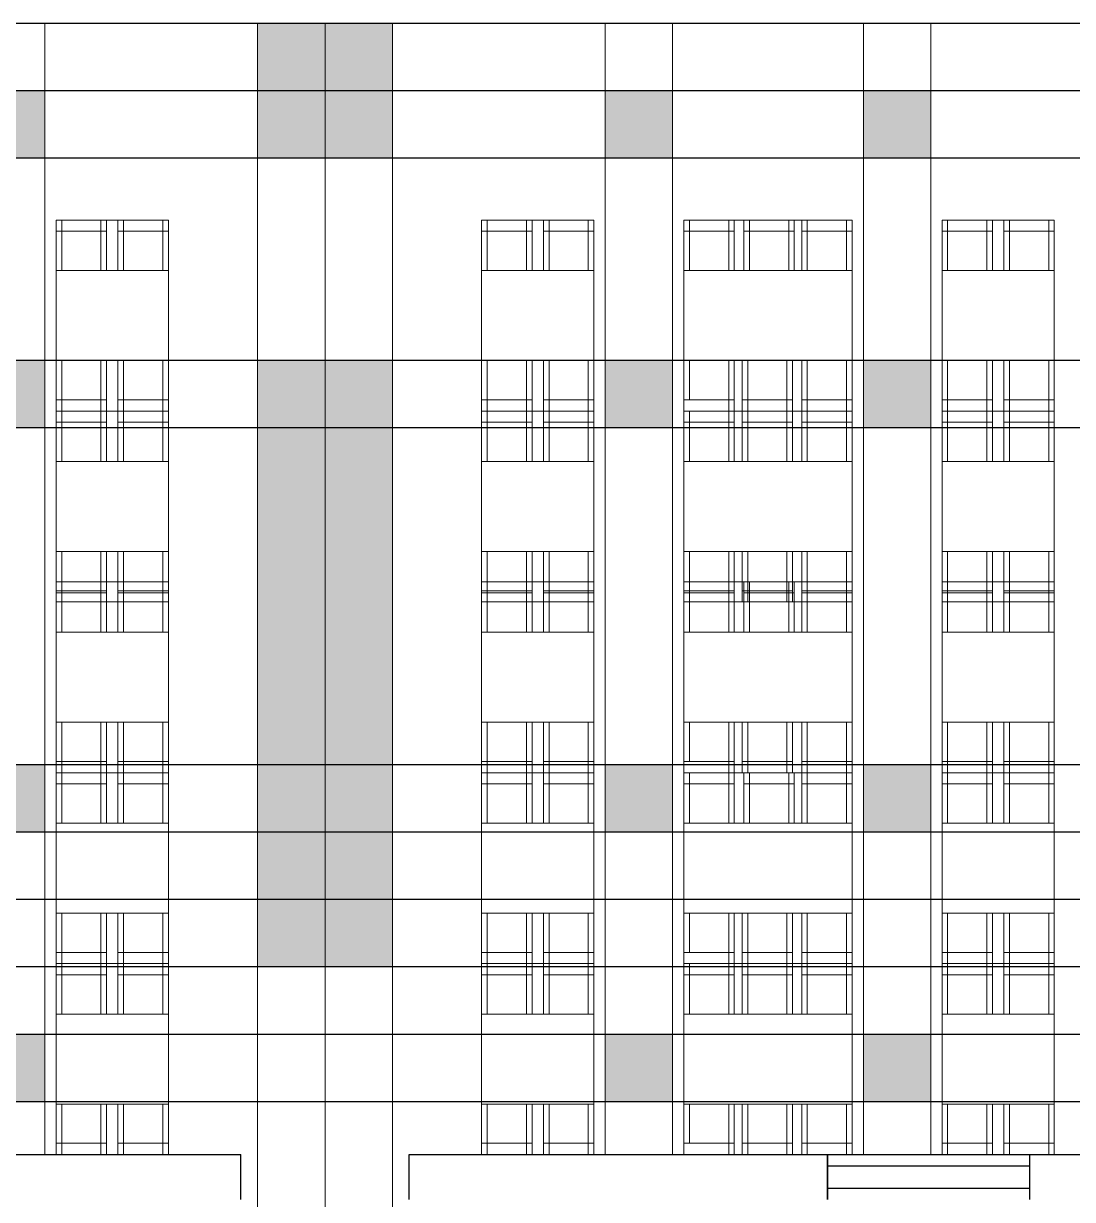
# Model space of a CAD drawing. Header units: inches. Extents: x 101 to 668, y -217 to 99.
# Drawn here: x 394.12 to 403.46, y 26.03 to 36.5 of the extents above; entities that cross this region are included whole.
import ezdxf

# ---------------------------------------------------------------- set-up
doc = ezdxf.new("R2010")
doc.units = ezdxf.units.IN
doc.header["$MEASUREMENT"] = 0
doc.layers.add('FUR', color=1, linetype='Continuous', lineweight=15)

msp = doc.modelspace()

# ---------------------------------------------------------------- hatches: boundary and pattern name
h = msp.add_hatch(color=256)
h.paths.add_polyline_path([(396.80197, 35.90159), (396.80197, 36.50159), (396.20197, 36.50159), (396.20197, 35.90159)])
h.paths.add_polyline_path([(397.40197, 35.90159), (397.40197, 36.50159), (396.80197, 36.50159), (396.80197, 35.90159)])
h.paths.add_polyline_path([(396.20197, 35.90159), (396.20197, 35.30159), (396.80197, 35.30159), (396.80197, 35.90159)])
h.paths.add_polyline_path([(397.40197, 35.90159), (396.80197, 35.90159), (396.80197, 35.30159), (397.40197, 35.30159)])
h = msp.add_hatch(color=256)
h.paths.add_polyline_path([(380.20696, 35.90159), (379.60696, 35.90159), (379.60696, 35.30159), (380.20696, 35.30159)])
h.paths.add_polyline_path([(382.50696, 35.90159), (381.90696, 35.90159), (381.90696, 35.30159), (382.50696, 35.30159)])
h.paths.add_polyline_path([(386.10696, 35.90159), (385.50696, 35.90159), (385.50696, 35.30159), (386.10696, 35.30159)])
h.paths.add_polyline_path([(388.40696, 35.90159), (387.80696, 35.90159), (387.80696, 35.30159), (388.40696, 35.30159)])
h.paths.add_polyline_path([(392.00696, 35.90159), (391.40696, 35.90159), (391.40696, 35.30159), (392.00696, 35.30159)])
h.paths.add_polyline_path([(394.30696, 35.90159), (393.70696, 35.90159), (393.70696, 35.30159), (394.30696, 35.30159)])
h.paths.add_polyline_path([(399.89697, 35.90159), (399.29697, 35.90159), (399.29697, 35.30159), (399.89697, 35.30159)])
h.paths.add_polyline_path([(402.19697, 35.90159), (401.59697, 35.90159), (401.59697, 35.30159), (402.19697, 35.30159)])
h.paths.add_polyline_path([(405.79696, 35.90159), (405.19696, 35.90159), (405.19696, 35.30159), (405.79696, 35.30159)])
h.paths.add_polyline_path([(408.09697, 35.90159), (407.49697, 35.90159), (407.49697, 35.30159), (408.09697, 35.30159)])
h.paths.add_polyline_path([(411.69697, 35.90159), (411.09697, 35.90159), (411.09697, 35.30159), (411.69697, 35.30159)])
h.paths.add_polyline_path([(413.99697, 35.90159), (413.39697, 35.90159), (413.39697, 35.30159), (413.99697, 35.30159)])
h = msp.add_hatch(color=256)
h.paths.add_polyline_path([(382.50696, 33.50159), (381.90696, 33.50159), (381.90696, 32.90159), (382.50696, 32.90159)])
h.paths.add_polyline_path([(386.10696, 33.50159), (385.50696, 33.50159), (385.50696, 32.90159), (386.10696, 32.90159)])
h.paths.add_polyline_path([(388.40696, 33.50159), (387.80696, 33.50159), (387.80696, 32.90159), (388.40696, 32.90159)])
h.paths.add_polyline_path([(392.00696, 33.50159), (391.40696, 33.50159), (391.40696, 32.90159), (392.00696, 32.90159)])
h.paths.add_polyline_path([(394.30696, 33.50159), (393.70696, 33.50159), (393.70696, 32.90159), (394.30696, 32.90159)])
h.paths.add_polyline_path([(382.50696, 29.90159), (381.90696, 29.90159), (381.90696, 29.30159), (382.50696, 29.30159)])
h.paths.add_polyline_path([(386.10696, 29.90159), (385.50696, 29.90159), (385.50696, 29.30159), (386.10696, 29.30159)])
h.paths.add_polyline_path([(388.40696, 29.90159), (387.80696, 29.90159), (387.80696, 29.30159), (388.40696, 29.30159)])
h.paths.add_polyline_path([(392.00696, 29.90159), (391.40696, 29.90159), (391.40696, 29.30159), (392.00696, 29.30159)])
h.paths.add_polyline_path([(394.30696, 29.90159), (393.70696, 29.90159), (393.70696, 29.30159), (394.30696, 29.30159)])
h.paths.add_polyline_path([(382.50696, 27.50159), (381.90696, 27.50159), (381.90696, 26.90159), (382.50696, 26.90159)])
h.paths.add_polyline_path([(386.10696, 27.50159), (385.50696, 27.50159), (385.50696, 26.90159), (386.10696, 26.90159)])
h.paths.add_polyline_path([(388.40696, 27.50159), (387.80696, 27.50159), (387.80696, 26.90159), (388.40696, 26.90159)])
h.paths.add_polyline_path([(392.00696, 27.50159), (391.40696, 27.50159), (391.40696, 26.90159), (392.00696, 26.90159)])
h.paths.add_polyline_path([(394.30696, 27.50159), (393.70696, 27.50159), (393.70696, 26.90159), (394.30696, 26.90159)])
h = msp.add_hatch(color=256)
h.paths.add_polyline_path([(396.20197, 32.90159), (396.80197, 32.90159), (396.80197, 33.50159), (396.20197, 33.50159)])
h.paths.add_polyline_path([(397.40197, 32.90159), (397.40197, 33.50159), (396.80197, 33.50159), (396.80197, 32.90159)])
h.paths.add_polyline_path([(396.80197, 32.90159), (396.20197, 32.90159), (396.20197, 29.90159), (396.80197, 29.90159)])
h.paths.add_polyline_path([(397.40197, 32.90159), (396.80197, 32.90159), (396.80197, 29.90159), (397.40197, 29.90159)])
h.paths.add_polyline_path([(396.80197, 29.30159), (396.80197, 29.90159), (396.20197, 29.90159), (396.20197, 29.30159)])
h.paths.add_polyline_path([(397.40197, 29.30159), (397.40197, 29.90159), (396.80197, 29.90159), (396.80197, 29.30159)])
h.paths.add_polyline_path([(396.80197, 28.70159), (396.80197, 29.30159), (396.20197, 29.30159), (396.20197, 28.70159)])
h.paths.add_polyline_path([(397.40197, 28.70159), (397.40197, 29.30159), (396.80197, 29.30159), (396.80197, 28.70159)])
h.paths.add_polyline_path([(396.80197, 28.10159), (396.80197, 28.70159), (396.20197, 28.70159), (396.20197, 28.10159)])
h.paths.add_polyline_path([(396.80197, 28.10159), (397.40197, 28.10159), (397.40197, 28.70159), (396.80197, 28.70159)])
h = msp.add_hatch(color=256)
h.paths.add_polyline_path([(399.89697, 33.50159), (399.29697, 33.50159), (399.29697, 32.90159), (399.89697, 32.90159)])
h.paths.add_polyline_path([(399.89697, 29.90159), (399.29697, 29.90159), (399.29697, 29.30159), (399.89697, 29.30159)])
h.paths.add_polyline_path([(399.89697, 27.50159), (399.29697, 27.50159), (399.29697, 26.90159), (399.89697, 26.90159)])
h.paths.add_polyline_path([(402.19697, 27.50159), (401.59697, 27.50159), (401.59697, 26.90159), (402.19697, 26.90159)])
h.paths.add_polyline_path([(402.19697, 29.90159), (401.59697, 29.90159), (401.59697, 29.30159), (402.19697, 29.30159)])
h.paths.add_polyline_path([(402.19697, 33.50159), (401.59697, 33.50159), (401.59697, 32.90159), (402.19697, 32.90159)])
h.paths.add_polyline_path([(405.79696, 33.50159), (405.19696, 33.50159), (405.19696, 32.90159), (405.79696, 32.90159)])
h.paths.add_polyline_path([(405.79696, 29.90159), (405.19696, 29.90159), (405.19696, 29.30159), (405.79696, 29.30159)])
h.paths.add_polyline_path([(405.79696, 27.50159), (405.19696, 27.50159), (405.19696, 26.90159), (405.79696, 26.90159)])
h.paths.add_polyline_path([(408.09697, 27.50159), (407.49697, 27.50159), (407.49697, 26.90159), (408.09697, 26.90159)])
h.paths.add_polyline_path([(408.09697, 29.90159), (407.49697, 29.90159), (407.49697, 29.30159), (408.09697, 29.30159)])
h.paths.add_polyline_path([(408.09697, 33.50159), (407.49697, 33.50159), (407.49697, 32.90159), (408.09697, 32.90159)])
h.paths.add_polyline_path([(411.69697, 33.50159), (411.09697, 33.50159), (411.09697, 32.90159), (411.69697, 32.90159)])
h.paths.add_polyline_path([(413.99697, 33.50159), (413.39697, 33.50159), (413.39697, 32.90159), (413.99697, 32.90159)])
h.paths.add_polyline_path([(411.69697, 29.90159), (411.09697, 29.90159), (411.09697, 29.30159), (411.69697, 29.30159)])
h.paths.add_polyline_path([(413.99697, 29.90159), (413.39697, 29.90159), (413.39697, 29.30159), (413.99697, 29.30159)])
h.paths.add_polyline_path([(411.69697, 27.50159), (411.09697, 27.50159), (411.09697, 26.90159), (411.69697, 26.90159)])
h.paths.add_polyline_path([(413.99697, 27.50159), (413.39697, 27.50159), (413.39697, 26.90159), (413.99697, 26.90159)])

# ---------------------------------------------------------------- linework, layer by layer
for p, q in [((415.09696, 36.50159), (378.50696, 36.50159)), ((415.09696, 35.90159), (378.50696, 35.90159)), ((415.09696, 35.30159), (378.50696, 35.30159)), ((415.09696, 33.50159), (378.50696, 33.50159)), ((415.09696, 32.90159), (378.50696, 32.90159)), ((415.09696, 29.90159), (378.50696, 29.90159)), ((415.09696, 29.30159), (378.50696, 29.30159)), ((415.09696, 28.70159), (378.50696, 28.70159)), ((415.09696, 28.10159), (378.50696, 28.10159)), ((415.09696, 27.50159), (378.50696, 27.50159)), ((415.09696, 26.90159), (378.50696, 26.90159)), ((378.50696, 26.43159), (396.05196, 26.43159)), ((396.05196, 26.03159), (396.05196, 26.43159)), ((397.55196, 26.43159), (415.09696, 26.43159)), ((397.55196, 26.03159), (397.55196, 26.43159)), ((401.27696, 26.03159), (401.27696, 26.43159)), ((401.27696, 26.43159), (401.27696, 26.03159)), ((403.07696, 26.43159), (403.07696, 26.03159)), ((401.27696, 26.33159), (403.07696, 26.33159)), ((401.27696, 26.13159), (403.07696, 26.13159))]:
    msp.add_line(p, q)
at = {"layer": 'FUR', "lineweight": 20}
for p, q in [((394.30696, 36.50159), (394.30696, 26.43159)), ((396.20197, 36.50159), (396.20197, 21.48159)), ((396.80197, 36.50159), (396.80197, 21.48159)), ((397.40197, 36.50159), (397.40197, 21.48159)), ((399.29697, 36.50159), (399.29697, 26.43159)), ((399.89697, 36.50159), (399.89697, 26.43159)), ((401.59697, 36.50159), (401.59697, 26.43159)), ((402.19697, 36.50159), (402.19697, 26.43159)), ((394.40696, 34.75159), (394.40696, 33.05159)), ((394.40696, 34.75159), (394.40696, 33.05159)), ((394.40696, 34.75159), (394.85696, 34.75159)), ((394.40696, 34.75159), (395.40696, 34.75159)), ((394.40696, 34.75159), (394.40696, 33.05159)), ((394.40696, 34.75159), (394.85696, 34.75159)), ((394.40696, 34.75159), (395.40696, 34.75159)), ((394.45696, 34.75159), (394.45696, 34.30159)), ((394.45696, 34.75159), (394.45696, 34.30159)), ((394.80696, 34.75159), (394.80696, 34.30159)), ((394.80696, 34.75159), (394.80696, 34.30159)), ((394.85696, 34.75159), (394.85696, 34.30159)), ((394.85696, 34.75159), (394.85696, 34.30159)), ((394.95696, 34.75159), (395.40696, 34.75159)), ((394.95696, 34.75159), (394.95696, 34.30159)), ((394.95696, 34.75159), (395.40696, 34.75159)), ((394.95696, 34.75159), (394.95696, 34.30159)), ((395.00696, 34.75159), (395.00696, 34.30159)), ((395.00696, 34.75159), (395.00696, 34.30159)), ((395.35696, 34.75159), (395.35696, 34.30159)), ((395.35696, 34.75159), (395.35696, 34.30159)), ((395.40696, 34.75159), (395.40696, 34.30159)), ((395.40696, 34.75159), (395.40696, 33.50159)), ((395.40696, 34.75159), (395.40696, 34.30159)), ((395.40696, 34.75159), (395.40696, 33.50159)), ((398.19697, 34.75159), (398.19697, 33.05159)), ((398.19697, 34.75159), (398.64697, 34.75159)), ((398.19697, 34.75159), (399.19697, 34.75159)), ((398.19697, 34.75159), (398.19697, 33.05159)), ((398.19697, 34.75159), (398.64697, 34.75159)), ((398.19697, 34.75159), (399.19697, 34.75159)), ((398.24697, 34.75159), (398.24697, 34.30159)), ((398.24697, 34.75159), (398.24697, 34.30159)), ((398.59697, 34.75159), (398.59697, 34.30159)), ((398.59697, 34.75159), (398.59697, 34.30159)), ((398.64697, 34.75159), (398.64697, 34.30159)), ((398.64697, 34.75159), (398.64697, 34.30159)), ((398.74697, 34.75159), (399.19697, 34.75159)), ((398.74697, 34.75159), (398.74697, 34.30159)), ((398.74697, 34.75159), (399.19697, 34.75159)), ((398.74697, 34.75159), (398.74697, 34.30159)), ((398.79697, 34.75159), (398.79697, 34.30159)), ((398.79697, 34.75159), (398.79697, 34.30159)), ((399.14697, 34.75159), (399.14697, 34.30159)), ((399.14697, 34.75159), (399.14697, 34.30159)), ((399.19697, 34.75159), (399.19697, 34.30159)), ((399.19697, 34.75159), (399.19697, 33.50159)), ((399.19697, 34.75159), (399.19697, 34.30159)), ((399.19697, 34.75159), (399.19697, 33.50159)), ((399.99697, 34.75159), (399.99697, 33.50159)), ((399.99697, 34.75159), (399.99697, 34.30159)), ((399.99697, 34.75159), (400.44697, 34.75159)), ((399.99697, 34.75159), (401.49697, 34.75159)), ((400.04697, 34.75159), (400.04697, 34.30159)), ((400.39697, 34.75159), (400.39697, 34.30159)), ((400.44697, 34.75159), (400.44697, 34.30159)), ((400.53161, 34.75159), (400.53161, 34.30159)), ((400.58161, 34.75159), (400.58161, 34.30159)), ((400.64697, 34.75159), (401.09697, 34.75159)), ((400.93161, 34.75159), (400.93161, 34.30159)), ((400.98161, 34.75159), (400.98161, 34.30159)), ((401.04697, 34.75159), (401.04697, 34.30159)), ((401.09697, 34.75159), (401.09697, 34.30159)), ((401.44697, 34.75159), (401.44697, 34.30159)), ((401.49697, 34.75159), (401.49697, 33.05159)), ((401.49697, 34.75159), (401.49697, 34.30159)), ((402.29696, 34.75159), (402.74696, 34.75159)), ((402.29696, 34.75159), (403.29696, 34.75159)), ((402.29697, 34.75159), (402.29697, 33.05159)), ((402.29697, 34.75159), (402.29697, 33.05159)), ((402.29697, 34.75159), (402.74697, 34.75159)), ((402.29697, 34.75159), (403.29697, 34.75159)), ((402.34696, 34.75159), (402.34696, 34.30159)), ((402.34697, 34.75159), (402.34697, 34.30159)), ((402.69696, 34.75159), (402.69696, 34.30159)), ((402.69697, 34.75159), (402.69697, 34.30159)), ((402.74696, 34.75159), (402.74696, 34.30159)), ((402.74697, 34.75159), (402.74697, 34.30159)), ((402.84696, 34.75159), (403.29696, 34.75159)), ((402.84696, 34.75159), (402.84696, 34.30159)), ((402.84697, 34.75159), (403.29697, 34.75159)), ((402.84697, 34.75159), (402.84697, 34.30159)), ((402.89696, 34.75159), (402.89696, 34.30159)), ((402.89697, 34.75159), (402.89697, 34.30159)), ((403.24696, 34.75159), (403.24696, 34.30159)), ((403.24697, 34.75159), (403.24697, 34.30159)), ((403.29696, 34.75159), (403.29696, 34.30159)), ((403.29696, 34.75159), (403.29696, 33.50159)), ((403.29697, 34.75159), (403.29697, 34.30159)), ((403.29697, 34.75159), (403.29697, 33.50159)), ((394.85696, 34.65159), (394.40696, 34.65159)), ((394.85696, 34.65159), (394.40696, 34.65159)), ((395.40696, 34.65159), (394.95696, 34.65159)), ((395.40696, 34.65159), (394.95696, 34.65159)), ((398.64697, 34.65159), (398.19697, 34.65159)), ((398.64697, 34.65159), (398.19697, 34.65159)), ((399.19697, 34.65159), (398.74697, 34.65159)), ((399.19697, 34.65159), (398.74697, 34.65159)), ((400.44697, 34.65159), (399.99697, 34.65159)), ((400.98161, 34.65159), (400.53161, 34.65159)), ((401.49697, 34.65159), (401.04697, 34.65159)), ((402.74696, 34.65159), (402.29696, 34.65159)), ((402.74697, 34.65159), (402.29697, 34.65159)), ((403.29696, 34.65159), (402.84696, 34.65159)), ((403.29697, 34.65159), (402.84697, 34.65159)), ((394.95696, 34.50159), (394.95696, 34.30159)), ((394.95696, 34.50159), (394.95696, 34.30159)), ((398.74697, 34.50159), (398.74697, 34.30159)), ((398.74697, 34.50159), (398.74697, 34.30159)), ((399.99697, 34.50159), (399.99697, 34.30159)), ((400.53161, 34.50159), (400.53161, 34.30159)), ((402.84696, 34.50159), (402.84696, 34.30159)), ((402.84697, 34.50159), (402.84697, 34.30159)), ((394.40696, 34.30159), (394.95696, 34.30159)), ((394.40696, 34.30159), (394.95696, 34.30159)), ((394.95696, 34.30159), (395.40696, 34.30159)), ((394.95696, 34.30159), (395.40696, 34.30159)), ((398.19697, 34.30159), (398.74697, 34.30159)), ((398.19697, 34.30159), (398.74697, 34.30159)), ((398.74697, 34.30159), (399.19697, 34.30159)), ((398.74697, 34.30159), (399.19697, 34.30159)), ((399.99697, 34.30159), (400.53161, 34.30159)), ((399.99697, 34.30159), (399.99697, 33.50159)), ((400.53161, 34.30159), (401.04697, 34.30159)), ((401.04697, 34.30159), (401.49697, 34.30159)), ((402.29696, 34.30159), (402.84696, 34.30159)), ((402.29697, 34.30159), (402.84697, 34.30159)), ((402.84696, 34.30159), (403.29696, 34.30159)), ((402.84697, 34.30159), (403.29697, 34.30159)), ((394.40696, 33.50159), (394.95696, 33.50159)), ((394.40696, 33.50159), (394.95696, 33.50159)), ((394.45696, 33.50159), (394.45696, 33.05159)), ((394.45696, 33.50159), (394.45696, 33.05159)), ((394.80696, 33.50159), (394.80696, 33.05159)), ((394.80696, 33.50159), (394.80696, 33.05159)), ((394.85696, 33.50159), (394.85696, 33.05159)), ((394.85696, 33.50159), (394.85696, 33.05159)), ((394.95696, 33.50159), (395.40696, 33.50159)), ((394.95696, 33.50159), (394.95696, 33.05159)), ((394.95696, 33.50159), (395.40696, 33.50159)), ((394.95696, 33.50159), (394.95696, 33.05159)), ((395.00696, 33.50159), (395.00696, 33.05159)), ((395.00696, 33.50159), (395.00696, 33.05159)), ((395.35696, 33.50159), (395.35696, 33.05159)), ((395.35696, 33.50159), (395.35696, 33.05159)), ((395.40696, 33.50159), (395.40696, 33.05159)), ((395.40696, 33.50159), (395.40696, 33.05159)), ((395.40696, 33.50159), (395.40696, 33.05159)), ((395.40696, 33.50159), (395.40696, 33.05159)), ((398.19697, 33.50159), (398.74697, 33.50159)), ((398.19697, 33.50159), (398.74697, 33.50159)), ((398.24697, 33.50159), (398.24697, 33.05159)), ((398.24697, 33.50159), (398.24697, 33.05159)), ((398.59697, 33.50159), (398.59697, 33.05159)), ((398.59697, 33.50159), (398.59697, 33.05159)), ((398.64697, 33.50159), (398.64697, 33.05159)), ((398.64697, 33.50159), (398.64697, 33.05159)), ((398.74697, 33.50159), (399.19697, 33.50159)), ((398.74697, 33.50159), (398.74697, 33.05159)), ((398.74697, 33.50159), (399.19697, 33.50159)), ((398.74697, 33.50159), (398.74697, 33.05159)), ((398.79697, 33.50159), (398.79697, 33.05159)), ((398.79697, 33.50159), (398.79697, 33.05159)), ((399.14697, 33.50159), (399.14697, 33.05159)), ((399.14697, 33.50159), (399.14697, 33.05159)), ((399.19697, 33.50159), (399.19697, 33.05159)), ((399.19697, 33.50159), (399.19697, 33.05159)), ((399.19697, 33.50159), (399.19697, 33.05159)), ((399.19697, 33.50159), (399.19697, 33.05159)), ((399.99697, 33.50159), (399.99697, 33.05159)), ((399.99697, 33.50159), (400.51618, 33.50159)), ((399.99697, 33.50159), (399.99697, 33.05159)), ((400.04697, 33.50159), (400.04697, 33.15159)), ((400.39697, 33.50159), (400.39697, 33.05159)), ((400.44697, 33.50159), (400.44697, 33.05159)), ((400.51618, 33.50159), (401.04697, 33.50159)), ((400.51618, 33.50159), (400.51618, 33.05159)), ((400.56618, 33.50159), (400.56618, 33.05159)), ((400.91618, 33.50159), (400.91618, 33.05159)), ((400.96618, 33.50159), (400.96618, 33.05159)), ((401.04697, 33.50159), (401.49697, 33.50159)), ((401.04697, 33.50159), (401.04697, 33.05159)), ((401.09697, 33.50159), (401.09697, 33.05159)), ((401.44697, 33.50159), (401.44697, 33.05159)), ((401.49697, 33.50159), (401.49697, 33.05159)), ((402.29696, 33.50159), (402.84696, 33.50159)), ((402.29697, 33.50159), (402.84697, 33.50159)), ((402.34696, 33.50159), (402.34696, 33.05159)), ((402.34697, 33.50159), (402.34697, 33.05159)), ((402.69696, 33.50159), (402.69696, 33.05159)), ((402.69697, 33.50159), (402.69697, 33.05159)), ((402.74696, 33.50159), (402.74696, 33.05159)), ((402.74697, 33.50159), (402.74697, 33.05159)), ((402.84696, 33.50159), (403.29696, 33.50159)), ((402.84696, 33.50159), (402.84696, 33.05159)), ((402.84697, 33.50159), (403.29697, 33.50159)), ((402.84697, 33.50159), (402.84697, 33.05159)), ((402.89696, 33.50159), (402.89696, 33.05159)), ((402.89697, 33.50159), (402.89697, 33.05159)), ((403.24696, 33.50159), (403.24696, 33.05159)), ((403.24697, 33.50159), (403.24697, 33.05159)), ((403.29696, 33.50159), (403.29696, 33.05159)), ((403.29696, 33.50159), (403.29696, 33.05159)), ((403.29697, 33.50159), (403.29697, 33.05159)), ((403.29697, 33.50159), (403.29697, 33.05159)), ((394.40696, 33.15159), (394.85696, 33.15159)), ((394.40696, 33.15159), (394.85696, 33.15159)), ((394.95696, 33.15159), (395.40696, 33.15159)), ((394.95696, 33.15159), (395.40696, 33.15159)), ((398.19697, 33.15159), (398.64697, 33.15159)), ((398.19697, 33.15159), (398.64697, 33.15159)), ((398.74697, 33.15159), (399.19697, 33.15159)), ((398.74697, 33.15159), (399.19697, 33.15159)), ((399.99697, 33.15159), (400.44697, 33.15159)), ((400.51618, 33.15159), (400.96618, 33.15159)), ((401.04697, 33.15159), (401.49697, 33.15159)), ((402.29696, 33.15159), (402.74696, 33.15159)), ((402.29697, 33.15159), (402.74697, 33.15159)), ((402.84696, 33.15159), (403.29696, 33.15159)), ((402.84697, 33.15159), (403.29697, 33.15159)), ((394.40696, 33.05159), (394.85696, 33.05159)), ((394.40696, 33.05159), (395.40696, 33.05159)), ((394.40696, 33.05159), (394.85696, 33.05159)), ((394.40696, 33.05159), (395.40696, 33.05159)), ((394.40696, 33.05159), (394.40696, 31.35159)), ((394.40696, 33.05159), (394.40696, 31.35159)), ((394.40696, 33.05159), (394.85696, 33.05159)), ((394.40696, 33.05159), (395.40696, 33.05159)), ((394.45696, 33.05159), (394.45696, 32.60159)), ((394.80696, 33.05159), (394.80696, 32.60159)), ((394.85696, 33.05159), (394.85696, 32.60159)), ((394.95696, 33.05159), (395.40696, 33.05159)), ((394.95696, 33.05159), (394.95696, 32.60159)), ((395.00696, 33.05159), (395.00696, 32.60159)), ((395.05696, 33.05159), (395.40696, 33.05159)), ((395.05696, 33.05159), (395.40696, 33.05159)), ((395.35696, 33.05159), (395.35696, 32.60159)), ((395.40696, 33.05159), (395.40696, 32.60159)), ((395.40696, 33.05159), (395.40696, 31.80159)), ((398.19697, 33.05159), (398.64697, 33.05159)), ((398.19697, 33.05159), (399.19697, 33.05159)), ((398.19697, 33.05159), (398.64697, 33.05159)), ((398.19697, 33.05159), (399.19697, 33.05159)), ((398.19697, 33.05159), (398.19697, 31.35159)), ((398.19697, 33.05159), (398.19697, 31.35159)), ((398.19697, 33.05159), (398.64697, 33.05159)), ((398.19697, 33.05159), (399.19697, 33.05159)), ((398.24697, 33.05159), (398.24697, 32.60159)), ((398.59697, 33.05159), (398.59697, 32.60159)), ((398.64697, 33.05159), (398.64697, 32.60159)), ((398.74697, 33.05159), (399.19697, 33.05159)), ((398.74697, 33.05159), (398.74697, 32.60159)), ((398.79697, 33.05159), (398.79697, 32.60159)), ((398.84697, 33.05159), (399.19697, 33.05159)), ((398.84697, 33.05159), (399.19697, 33.05159)), ((399.14697, 33.05159), (399.14697, 32.60159)), ((399.19697, 33.05159), (399.19697, 32.60159)), ((399.19697, 33.05159), (399.19697, 31.80159)), ((399.99697, 33.05159), (400.44697, 33.05159)), ((399.99697, 33.05159), (401.49697, 33.05159)), ((399.99697, 33.05159), (399.99697, 31.80159)), ((399.99697, 33.05159), (399.99697, 32.60159)), ((400.04697, 33.05159), (400.04697, 32.60159)), ((400.39697, 33.05159), (400.39697, 32.60159)), ((400.44697, 33.05159), (400.44697, 32.60159)), ((400.51618, 33.05159), (400.51618, 32.60159)), ((400.56618, 33.05159), (400.56618, 32.60159)), ((400.64697, 33.05159), (401.09697, 33.05159)), ((400.91618, 33.05159), (400.91618, 32.60159)), ((400.96618, 33.05159), (400.96618, 32.60159)), ((401.04697, 33.05159), (401.04697, 32.60159)), ((401.09697, 33.05159), (401.09697, 32.60159)), ((401.44697, 33.05159), (401.44697, 32.60159)), ((401.49697, 33.05159), (401.49697, 31.35159)), ((401.49697, 33.05159), (401.49697, 32.60159)), ((402.29696, 33.05159), (402.74696, 33.05159)), ((402.29696, 33.05159), (403.29696, 33.05159)), ((402.29697, 33.05159), (402.74697, 33.05159)), ((402.29697, 33.05159), (403.29697, 33.05159)), ((402.29697, 33.05159), (402.29697, 31.35159)), ((402.29697, 33.05159), (402.29697, 31.35159)), ((402.29697, 33.05159), (402.74697, 33.05159)), ((402.29697, 33.05159), (403.29697, 33.05159)), ((402.34697, 33.05159), (402.34697, 32.60159)), ((402.69697, 33.05159), (402.69697, 32.60159)), ((402.74697, 33.05159), (402.74697, 32.60159)), ((402.84697, 33.05159), (403.29697, 33.05159)), ((402.84697, 33.05159), (402.84697, 32.60159)), ((402.89697, 33.05159), (402.89697, 32.60159)), ((402.94696, 33.05159), (403.29696, 33.05159)), ((402.94697, 33.05159), (403.29697, 33.05159)), ((403.24697, 33.05159), (403.24697, 32.60159)), ((403.29697, 33.05159), (403.29697, 32.60159)), ((403.29697, 33.05159), (403.29697, 31.80159)), ((394.85696, 32.95159), (394.40696, 32.95159)), ((395.40696, 32.95159), (394.95696, 32.95159)), ((398.64697, 32.95159), (398.19697, 32.95159)), ((399.19697, 32.95159), (398.74697, 32.95159)), ((400.44697, 32.95159), (399.99697, 32.95159)), ((400.96618, 32.95159), (400.51618, 32.95159)), ((401.49697, 32.95159), (401.04697, 32.95159)), ((402.74697, 32.95159), (402.29697, 32.95159)), ((403.29697, 32.95159), (402.84697, 32.95159)), ((394.95696, 32.80159), (394.95696, 32.60159)), ((398.74697, 32.80159), (398.74697, 32.60159)), ((399.99697, 32.80159), (399.99697, 32.60159)), ((402.84697, 32.80159), (402.84697, 32.60159)), ((394.40696, 32.60159), (394.95696, 32.60159)), ((394.95696, 32.60159), (395.40696, 32.60159)), ((398.19697, 32.60159), (398.74697, 32.60159)), ((398.74697, 32.60159), (399.19697, 32.60159)), ((399.99697, 32.60159), (400.53161, 32.60159)), ((399.99697, 32.60159), (399.99697, 31.80159)), ((400.53161, 32.60159), (401.04697, 32.60159)), ((401.04697, 32.60159), (401.49697, 32.60159)), ((402.29697, 32.60159), (402.84697, 32.60159)), ((402.84697, 32.60159), (403.29697, 32.60159)), ((394.40696, 31.80159), (394.95696, 31.80159)), ((394.45696, 31.80159), (394.45696, 31.35159)), ((394.80696, 31.80159), (394.80696, 31.35159)), ((394.85696, 31.80159), (394.85696, 31.35159)), ((394.95696, 31.80159), (395.40696, 31.80159)), ((394.95696, 31.80159), (394.95696, 31.35159)), ((395.00696, 31.80159), (395.00696, 31.35159)), ((395.35696, 31.80159), (395.35696, 31.35159)), ((395.40696, 31.80159), (395.40696, 31.35159)), ((395.40696, 31.80159), (395.40696, 31.35159)), ((398.19697, 31.80159), (398.74697, 31.80159)), ((398.24697, 31.80159), (398.24697, 31.35159)), ((398.59697, 31.80159), (398.59697, 31.35159)), ((398.64697, 31.80159), (398.64697, 31.35159)), ((398.74697, 31.80159), (399.19697, 31.80159)), ((398.74697, 31.80159), (398.74697, 31.35159)), ((398.79697, 31.80159), (398.79697, 31.35159)), ((399.14697, 31.80159), (399.14697, 31.35159)), ((399.19697, 31.80159), (399.19697, 31.35159)), ((399.19697, 31.80159), (399.19697, 31.35159)), ((399.99697, 31.80159), (400.51618, 31.80159)), ((399.99697, 31.80159), (399.99697, 31.35159)), ((400.04697, 31.80159), (400.04697, 31.45159)), ((400.39697, 31.80159), (400.39697, 31.35159)), ((400.44697, 31.80159), (400.44697, 31.35159)), ((400.51618, 31.80159), (401.04697, 31.80159)), ((400.51618, 31.80159), (400.51618, 31.35159)), ((400.56618, 31.80159), (400.56618, 31.35159)), ((400.91618, 31.80159), (400.91618, 31.35159)), ((400.96618, 31.80159), (400.96618, 31.35159)), ((401.04697, 31.80159), (401.49697, 31.80159)), ((401.04697, 31.80159), (401.04697, 31.35159)), ((401.09697, 31.80159), (401.09697, 31.35159)), ((401.44697, 31.80159), (401.44697, 31.35159)), ((401.49697, 31.80159), (401.49697, 31.35159)), ((402.29697, 31.80159), (402.84697, 31.80159)), ((402.34697, 31.80159), (402.34697, 31.35159)), ((402.69697, 31.80159), (402.69697, 31.35159)), ((402.74697, 31.80159), (402.74697, 31.35159)), ((402.84697, 31.80159), (403.29697, 31.80159)), ((402.84697, 31.80159), (402.84697, 31.35159)), ((402.89697, 31.80159), (402.89697, 31.35159)), ((403.24697, 31.80159), (403.24697, 31.35159)), ((403.29697, 31.80159), (403.29697, 31.35159)), ((403.29697, 31.80159), (403.29697, 31.35159)), ((394.40696, 31.53159), (394.40696, 29.83159)), ((394.40696, 31.53159), (394.40696, 29.83159)), ((394.40696, 31.53159), (394.85696, 31.53159)), ((394.40696, 31.53159), (395.40696, 31.53159)), ((394.40696, 31.53159), (394.40696, 29.83159)), ((394.40696, 31.53159), (394.85696, 31.53159)), ((394.40696, 31.53159), (395.40696, 31.53159)), ((394.45696, 31.53159), (394.45696, 31.08159)), ((394.45696, 31.53159), (394.45696, 31.08159)), ((394.80696, 31.53159), (394.80696, 31.08159)), ((394.80696, 31.53159), (394.80696, 31.08159)), ((394.85696, 31.53159), (394.85696, 31.08159)), ((394.85696, 31.53159), (394.85696, 31.08159)), ((394.95696, 31.53159), (395.40696, 31.53159)), ((394.95696, 31.53159), (394.95696, 31.08159)), ((394.95696, 31.53159), (395.40696, 31.53159)), ((394.95696, 31.53159), (394.95696, 31.08159)), ((395.00696, 31.53159), (395.00696, 31.08159)), ((395.00696, 31.53159), (395.00696, 31.08159)), ((395.35696, 31.53159), (395.35696, 31.08159)), ((395.35696, 31.53159), (395.35696, 31.08159)), ((395.40696, 31.53159), (395.40696, 31.08159)), ((395.40696, 31.53159), (395.40696, 30.28159)), ((395.40696, 31.53159), (395.40696, 31.08159)), ((395.40696, 31.53159), (395.40696, 30.28159)), ((398.19697, 31.53159), (398.19697, 29.83159)), ((398.19697, 31.53159), (398.64697, 31.53159)), ((398.19697, 31.53159), (399.19697, 31.53159)), ((398.19697, 31.53159), (398.19697, 29.83159)), ((398.19697, 31.53159), (398.64697, 31.53159)), ((398.19697, 31.53159), (399.19697, 31.53159)), ((398.24697, 31.53159), (398.24697, 31.08159)), ((398.24697, 31.53159), (398.24697, 31.08159)), ((398.59697, 31.53159), (398.59697, 31.08159)), ((398.59697, 31.53159), (398.59697, 31.08159)), ((398.64697, 31.53159), (398.64697, 31.08159)), ((398.64697, 31.53159), (398.64697, 31.08159)), ((398.74697, 31.53159), (399.19697, 31.53159)), ((398.74697, 31.53159), (398.74697, 31.08159)), ((398.74697, 31.53159), (399.19697, 31.53159)), ((398.74697, 31.53159), (398.74697, 31.08159)), ((398.79697, 31.53159), (398.79697, 31.08159)), ((398.79697, 31.53159), (398.79697, 31.08159)), ((399.14697, 31.53159), (399.14697, 31.08159)), ((399.14697, 31.53159), (399.14697, 31.08159)), ((399.19697, 31.53159), (399.19697, 31.08159)), ((399.19697, 31.53159), (399.19697, 30.28159)), ((399.19697, 31.53159), (399.19697, 31.08159)), ((399.19697, 31.53159), (399.19697, 30.28159)), ((399.99697, 31.53159), (399.99697, 30.28159)), ((399.99697, 31.53159), (399.99697, 31.08159)), ((399.99697, 31.53159), (400.44697, 31.53159)), ((399.99697, 31.53159), (401.49697, 31.53159)), ((400.04697, 31.53159), (400.04697, 31.08159)), ((400.39697, 31.53159), (400.39697, 31.08159)), ((400.44697, 31.53159), (400.44697, 31.08159)), ((400.53161, 31.53159), (400.53161, 31.08159)), ((400.58161, 31.53159), (400.58161, 31.08159)), ((400.64697, 31.53159), (401.09697, 31.53159)), ((400.93161, 31.53159), (400.93161, 31.08159)), ((400.98161, 31.53159), (400.98161, 31.08159)), ((401.04697, 31.53159), (401.04697, 31.08159)), ((401.09697, 31.53159), (401.09697, 31.08159)), ((401.44697, 31.53159), (401.44697, 31.08159)), ((401.49697, 31.53159), (401.49697, 29.83159)), ((401.49697, 31.53159), (401.49697, 31.08159)), ((402.29697, 31.53159), (402.29697, 29.83159)), ((402.29697, 31.53159), (402.74697, 31.53159)), ((402.29697, 31.53159), (403.29697, 31.53159)), ((402.29697, 31.53159), (402.29697, 29.83159)), ((402.29697, 31.53159), (402.74697, 31.53159)), ((402.29697, 31.53159), (403.29697, 31.53159)), ((402.34697, 31.53159), (402.34697, 31.08159)), ((402.34697, 31.53159), (402.34697, 31.08159)), ((402.69697, 31.53159), (402.69697, 31.08159)), ((402.69697, 31.53159), (402.69697, 31.08159)), ((402.74697, 31.53159), (402.74697, 31.08159)), ((402.74697, 31.53159), (402.74697, 31.08159)), ((402.84697, 31.53159), (403.29697, 31.53159)), ((402.84697, 31.53159), (402.84697, 31.08159)), ((402.84697, 31.53159), (403.29697, 31.53159)), ((402.84697, 31.53159), (402.84697, 31.08159)), ((402.89697, 31.53159), (402.89697, 31.08159)), ((402.89697, 31.53159), (402.89697, 31.08159)), ((403.24697, 31.53159), (403.24697, 31.08159)), ((403.24697, 31.53159), (403.24697, 31.08159)), ((403.29697, 31.53159), (403.29697, 31.08159)), ((403.29697, 31.53159), (403.29697, 30.28159)), ((403.29697, 31.53159), (403.29697, 31.08159)), ((403.29697, 31.53159), (403.29697, 30.28159)), ((394.40696, 31.45159), (394.85696, 31.45159)), ((394.85696, 31.43159), (394.40696, 31.43159)), ((394.85696, 31.43159), (394.40696, 31.43159)), ((394.95696, 31.45159), (395.40696, 31.45159)), ((395.40696, 31.43159), (394.95696, 31.43159)), ((395.40696, 31.43159), (394.95696, 31.43159)), ((398.19697, 31.45159), (398.64697, 31.45159)), ((398.64697, 31.43159), (398.19697, 31.43159)), ((398.64697, 31.43159), (398.19697, 31.43159)), ((398.74697, 31.45159), (399.19697, 31.45159)), ((399.19697, 31.43159), (398.74697, 31.43159)), ((399.19697, 31.43159), (398.74697, 31.43159)), ((399.99697, 31.45159), (400.44697, 31.45159)), ((400.44697, 31.43159), (399.99697, 31.43159)), ((400.51618, 31.45159), (400.96618, 31.45159)), ((400.98161, 31.43159), (400.53161, 31.43159)), ((401.04697, 31.45159), (401.49697, 31.45159)), ((401.49697, 31.43159), (401.04697, 31.43159)), ((402.29697, 31.45159), (402.74697, 31.45159)), ((402.74697, 31.43159), (402.29697, 31.43159)), ((402.74697, 31.43159), (402.29697, 31.43159)), ((402.84697, 31.45159), (403.29697, 31.45159)), ((403.29697, 31.43159), (402.84697, 31.43159)), ((403.29697, 31.43159), (402.84697, 31.43159)), ((394.40696, 31.35159), (394.85696, 31.35159)), ((394.40696, 31.35159), (395.40696, 31.35159)), ((395.05696, 31.35159), (395.40696, 31.35159)), ((398.19697, 31.35159), (398.64697, 31.35159)), ((398.19697, 31.35159), (399.19697, 31.35159)), ((398.84697, 31.35159), (399.19697, 31.35159)), ((399.99697, 31.35159), (400.44697, 31.35159)), ((399.99697, 31.35159), (401.49697, 31.35159)), ((400.64697, 31.35159), (401.09697, 31.35159)), ((402.29697, 31.35159), (402.74697, 31.35159)), ((402.29697, 31.35159), (403.29697, 31.35159)), ((402.94697, 31.35159), (403.29697, 31.35159)), ((394.95696, 31.28159), (394.95696, 31.08159)), ((394.95696, 31.28159), (394.95696, 31.08159)), ((398.74697, 31.28159), (398.74697, 31.08159)), ((398.74697, 31.28159), (398.74697, 31.08159)), ((399.99697, 31.28159), (399.99697, 31.08159)), ((400.53161, 31.28159), (400.53161, 31.08159)), ((402.84697, 31.28159), (402.84697, 31.08159)), ((402.84697, 31.28159), (402.84697, 31.08159)), ((394.40696, 31.08159), (394.95696, 31.08159)), ((394.40696, 31.08159), (394.95696, 31.08159)), ((394.95696, 31.08159), (395.40696, 31.08159)), ((394.95696, 31.08159), (395.40696, 31.08159)), ((398.19697, 31.08159), (398.74697, 31.08159)), ((398.19697, 31.08159), (398.74697, 31.08159)), ((398.74697, 31.08159), (399.19697, 31.08159)), ((398.74697, 31.08159), (399.19697, 31.08159)), ((399.99697, 31.08159), (400.53161, 31.08159)), ((399.99697, 31.08159), (399.99697, 30.28159)), ((400.53161, 31.08159), (401.04697, 31.08159)), ((401.04697, 31.08159), (401.49697, 31.08159)), ((402.29697, 31.08159), (402.84697, 31.08159)), ((402.29697, 31.08159), (402.84697, 31.08159)), ((402.84697, 31.08159), (403.29697, 31.08159)), ((402.84697, 31.08159), (403.29697, 31.08159)), ((394.40696, 30.28159), (394.95696, 30.28159)), ((394.40696, 30.28159), (394.95696, 30.28159)), ((394.45696, 30.28159), (394.45696, 29.83159)), ((394.45696, 30.28159), (394.45696, 29.83159)), ((394.80696, 30.28159), (394.80696, 29.83159)), ((394.80696, 30.28159), (394.80696, 29.83159)), ((394.85696, 30.28159), (394.85696, 29.83159)), ((394.85696, 30.28159), (394.85696, 29.83159)), ((394.95696, 30.28159), (395.40696, 30.28159)), ((394.95696, 30.28159), (394.95696, 29.83159)), ((394.95696, 30.28159), (395.40696, 30.28159)), ((394.95696, 30.28159), (394.95696, 29.83159)), ((395.00696, 30.28159), (395.00696, 29.83159)), ((395.00696, 30.28159), (395.00696, 29.83159)), ((395.35696, 30.28159), (395.35696, 29.83159)), ((395.35696, 30.28159), (395.35696, 29.83159)), ((395.40696, 30.28159), (395.40696, 29.83159)), ((395.40696, 30.28159), (395.40696, 29.83159)), ((395.40696, 30.28159), (395.40696, 29.83159)), ((395.40696, 30.28159), (395.40696, 29.83159)), ((398.19697, 30.28159), (398.74697, 30.28159)), ((398.19697, 30.28159), (398.74697, 30.28159)), ((398.24697, 30.28159), (398.24697, 29.83159)), ((398.24697, 30.28159), (398.24697, 29.83159)), ((398.59697, 30.28159), (398.59697, 29.83159)), ((398.59697, 30.28159), (398.59697, 29.83159)), ((398.64697, 30.28159), (398.64697, 29.83159)), ((398.64697, 30.28159), (398.64697, 29.83159)), ((398.74697, 30.28159), (399.19697, 30.28159)), ((398.74697, 30.28159), (398.74697, 29.83159)), ((398.74697, 30.28159), (399.19697, 30.28159)), ((398.74697, 30.28159), (398.74697, 29.83159)), ((398.79697, 30.28159), (398.79697, 29.83159)), ((398.79697, 30.28159), (398.79697, 29.83159)), ((399.14697, 30.28159), (399.14697, 29.83159)), ((399.14697, 30.28159), (399.14697, 29.83159)), ((399.19697, 30.28159), (399.19697, 29.83159)), ((399.19697, 30.28159), (399.19697, 29.83159)), ((399.19697, 30.28159), (399.19697, 29.83159)), ((399.19697, 30.28159), (399.19697, 29.83159)), ((399.99697, 30.28159), (399.99697, 29.83159)), ((399.99697, 30.28159), (400.51618, 30.28159)), ((399.99697, 30.28159), (399.99697, 29.83159)), ((400.04697, 30.28159), (400.04697, 29.93159)), ((400.39697, 30.28159), (400.39697, 29.83159)), ((400.44697, 30.28159), (400.44697, 29.83159)), ((400.51618, 30.28159), (401.04697, 30.28159)), ((400.51618, 30.28159), (400.51618, 29.83159)), ((400.56618, 30.28159), (400.56618, 29.83159)), ((400.91618, 30.28159), (400.91618, 29.83159)), ((400.96618, 30.28159), (400.96618, 29.83159)), ((401.04697, 30.28159), (401.49697, 30.28159)), ((401.04697, 30.28159), (401.04697, 29.83159)), ((401.09697, 30.28159), (401.09697, 29.83159)), ((401.44697, 30.28159), (401.44697, 29.83159)), ((401.49697, 30.28159), (401.49697, 29.83159)), ((402.29697, 30.28159), (402.84697, 30.28159)), ((402.29697, 30.28159), (402.84697, 30.28159)), ((402.34697, 30.28159), (402.34697, 29.83159)), ((402.34697, 30.28159), (402.34697, 29.83159)), ((402.69697, 30.28159), (402.69697, 29.83159)), ((402.69697, 30.28159), (402.69697, 29.83159)), ((402.74697, 30.28159), (402.74697, 29.83159)), ((402.74697, 30.28159), (402.74697, 29.83159)), ((402.84697, 30.28159), (403.29697, 30.28159)), ((402.84697, 30.28159), (402.84697, 29.83159)), ((402.84697, 30.28159), (403.29697, 30.28159)), ((402.84697, 30.28159), (402.84697, 29.83159)), ((402.89697, 30.28159), (402.89697, 29.83159)), ((402.89697, 30.28159), (402.89697, 29.83159)), ((403.24697, 30.28159), (403.24697, 29.83159)), ((403.24697, 30.28159), (403.24697, 29.83159)), ((403.29697, 30.28159), (403.29697, 29.83159)), ((403.29697, 30.28159), (403.29697, 29.83159)), ((403.29697, 30.28159), (403.29697, 29.83159)), ((403.29697, 30.28159), (403.29697, 29.83159)), ((394.40696, 29.93159), (394.85696, 29.93159)), ((394.40696, 29.93159), (394.85696, 29.93159)), ((394.95696, 29.93159), (395.40696, 29.93159)), ((394.95696, 29.93159), (395.40696, 29.93159)), ((398.19697, 29.93159), (398.64697, 29.93159)), ((398.19697, 29.93159), (398.64697, 29.93159)), ((398.74697, 29.93159), (399.19697, 29.93159)), ((398.74697, 29.93159), (399.19697, 29.93159)), ((399.99697, 29.93159), (400.44697, 29.93159)), ((400.51618, 29.93159), (400.96618, 29.93159)), ((401.04697, 29.93159), (401.49697, 29.93159)), ((402.29697, 29.93159), (402.74697, 29.93159)), ((402.29697, 29.93159), (402.74697, 29.93159)), ((402.84697, 29.93159), (403.29697, 29.93159)), ((402.84697, 29.93159), (403.29697, 29.93159)), ((394.40696, 29.83159), (394.40696, 28.13159)), ((394.40696, 29.83159), (394.40696, 28.13159)), ((394.40696, 29.83159), (394.85696, 29.83159)), ((394.40696, 29.83159), (395.40696, 29.83159)), ((394.40696, 29.83159), (394.85696, 29.83159)), ((394.40696, 29.83159), (395.40696, 29.83159)), ((394.40696, 29.83159), (394.85696, 29.83159)), ((394.40696, 29.83159), (395.40696, 29.83159)), ((394.40696, 29.83159), (394.85696, 29.83159)), ((394.40696, 29.83159), (395.40696, 29.83159)), ((394.45696, 29.83159), (394.45696, 29.38159)), ((394.80696, 29.83159), (394.80696, 29.38159)), ((394.85696, 29.83159), (394.85696, 29.38159)), ((394.95696, 29.83159), (395.40696, 29.83159)), ((394.95696, 29.83159), (394.95696, 29.38159)), ((394.95696, 29.83159), (395.40696, 29.83159)), ((395.00696, 29.83159), (395.00696, 29.38159)), ((395.05696, 29.83159), (395.40696, 29.83159)), ((395.05696, 29.83159), (395.40696, 29.83159)), ((395.35696, 29.83159), (395.35696, 29.38159)), ((395.40696, 29.83159), (395.40696, 29.38159)), ((395.40696, 29.83159), (395.40696, 28.58159)), ((398.19697, 29.83159), (398.19697, 28.13159)), ((398.19697, 29.83159), (398.19697, 28.13159)), ((398.19697, 29.83159), (398.64697, 29.83159)), ((398.19697, 29.83159), (399.19697, 29.83159)), ((398.19697, 29.83159), (398.64697, 29.83159)), ((398.19697, 29.83159), (399.19697, 29.83159)), ((398.19697, 29.83159), (398.64697, 29.83159)), ((398.19697, 29.83159), (399.19697, 29.83159)), ((398.19697, 29.83159), (398.64697, 29.83159)), ((398.19697, 29.83159), (399.19697, 29.83159)), ((398.24697, 29.83159), (398.24697, 29.38159)), ((398.59697, 29.83159), (398.59697, 29.38159)), ((398.64697, 29.83159), (398.64697, 29.38159)), ((398.74697, 29.83159), (399.19697, 29.83159)), ((398.74697, 29.83159), (398.74697, 29.38159)), ((398.74697, 29.83159), (399.19697, 29.83159)), ((398.79697, 29.83159), (398.79697, 29.38159)), ((398.84697, 29.83159), (399.19697, 29.83159)), ((398.84697, 29.83159), (399.19697, 29.83159)), ((399.14697, 29.83159), (399.14697, 29.38159)), ((399.19697, 29.83159), (399.19697, 29.38159)), ((399.19697, 29.83159), (399.19697, 28.58159)), ((399.99697, 29.83159), (399.99697, 28.58159)), ((399.99697, 29.83159), (399.99697, 29.38159)), ((399.99697, 29.83159), (400.44697, 29.83159)), ((399.99697, 29.83159), (401.49697, 29.83159)), ((399.99697, 29.83159), (400.44697, 29.83159)), ((399.99697, 29.83159), (401.49697, 29.83159)), ((400.04697, 29.83159), (400.04697, 29.38159)), ((400.39697, 29.83159), (400.39697, 29.38159)), ((400.44697, 29.83159), (400.44697, 29.38159)), ((400.53161, 29.83159), (400.53161, 29.38159)), ((400.58161, 29.83159), (400.58161, 29.38159)), ((400.64697, 29.83159), (401.09697, 29.83159)), ((400.64697, 29.83159), (401.09697, 29.83159)), ((400.93161, 29.83159), (400.93161, 29.38159)), ((400.98161, 29.83159), (400.98161, 29.38159)), ((401.04697, 29.83159), (401.04697, 29.38159)), ((401.09697, 29.83159), (401.09697, 29.38159)), ((401.44697, 29.83159), (401.44697, 29.38159)), ((401.49697, 29.83159), (401.49697, 28.13159)), ((401.49697, 29.83159), (401.49697, 29.38159)), ((402.29697, 29.83159), (402.29697, 28.13159)), ((402.29697, 29.83159), (402.29697, 28.13159)), ((402.29697, 29.83159), (402.74697, 29.83159)), ((402.29697, 29.83159), (403.29697, 29.83159)), ((402.29697, 29.83159), (402.74697, 29.83159)), ((402.29697, 29.83159), (403.29697, 29.83159)), ((402.29697, 29.83159), (402.74697, 29.83159)), ((402.29697, 29.83159), (403.29697, 29.83159)), ((402.29697, 29.83159), (402.74697, 29.83159)), ((402.29697, 29.83159), (403.29697, 29.83159)), ((402.34697, 29.83159), (402.34697, 29.38159)), ((402.69697, 29.83159), (402.69697, 29.38159)), ((402.74697, 29.83159), (402.74697, 29.38159)), ((402.84697, 29.83159), (403.29697, 29.83159)), ((402.84697, 29.83159), (402.84697, 29.38159)), ((402.84697, 29.83159), (403.29697, 29.83159)), ((402.89697, 29.83159), (402.89697, 29.38159)), ((402.94697, 29.83159), (403.29697, 29.83159)), ((402.94697, 29.83159), (403.29697, 29.83159)), ((403.24697, 29.83159), (403.24697, 29.38159)), ((403.29697, 29.83159), (403.29697, 29.38159)), ((403.29697, 29.83159), (403.29697, 28.58159)), ((394.85696, 29.73159), (394.40696, 29.73159)), ((395.40696, 29.73159), (394.95696, 29.73159)), ((398.64697, 29.73159), (398.19697, 29.73159)), ((399.19697, 29.73159), (398.74697, 29.73159)), ((400.44697, 29.73159), (399.99697, 29.73159)), ((400.98161, 29.73159), (400.53161, 29.73159)), ((401.49697, 29.73159), (401.04697, 29.73159)), ((402.74697, 29.73159), (402.29697, 29.73159)), ((403.29697, 29.73159), (402.84697, 29.73159)), ((394.95696, 29.58159), (394.95696, 29.38159)), ((398.74697, 29.58159), (398.74697, 29.38159)), ((399.99697, 29.58159), (399.99697, 29.38159)), ((400.53161, 29.58159), (400.53161, 29.38159)), ((402.84697, 29.58159), (402.84697, 29.38159)), ((394.40696, 29.38159), (394.95696, 29.38159)), ((394.95696, 29.38159), (395.40696, 29.38159)), ((398.19697, 29.38159), (398.74697, 29.38159)), ((398.74697, 29.38159), (399.19697, 29.38159)), ((399.99697, 29.38159), (400.53161, 29.38159)), ((399.99697, 29.38159), (399.99697, 28.58159)), ((400.53161, 29.38159), (401.04697, 29.38159)), ((401.04697, 29.38159), (401.49697, 29.38159)), ((402.29697, 29.38159), (402.84697, 29.38159)), ((402.84697, 29.38159), (403.29697, 29.38159)), ((394.40696, 28.58159), (394.95696, 28.58159)), ((394.45696, 28.58159), (394.45696, 28.13159)), ((394.80696, 28.58159), (394.80696, 28.13159)), ((394.85696, 28.58159), (394.85696, 28.13159)), ((394.95696, 28.58159), (395.40696, 28.58159)), ((394.95696, 28.58159), (394.95696, 28.13159)), ((395.00696, 28.58159), (395.00696, 28.13159)), ((395.35696, 28.58159), (395.35696, 28.13159)), ((395.40696, 28.58159), (395.40696, 28.13159)), ((395.40696, 28.58159), (395.40696, 28.13159)), ((398.19697, 28.58159), (398.74697, 28.58159)), ((398.24697, 28.58159), (398.24697, 28.13159)), ((398.59697, 28.58159), (398.59697, 28.13159)), ((398.64697, 28.58159), (398.64697, 28.13159)), ((398.74697, 28.58159), (399.19697, 28.58159)), ((398.74697, 28.58159), (398.74697, 28.13159)), ((398.79697, 28.58159), (398.79697, 28.13159)), ((399.14697, 28.58159), (399.14697, 28.13159)), ((399.19697, 28.58159), (399.19697, 28.13159)), ((399.19697, 28.58159), (399.19697, 28.13159)), ((399.99697, 28.58159), (400.51618, 28.58159)), ((399.99697, 28.58159), (399.99697, 28.13159)), ((400.04697, 28.58159), (400.04697, 28.23159)), ((400.39697, 28.58159), (400.39697, 28.13159)), ((400.44697, 28.58159), (400.44697, 28.13159)), ((400.51618, 28.58159), (401.04697, 28.58159)), ((400.51618, 28.58159), (400.51618, 28.13159)), ((400.56618, 28.58159), (400.56618, 28.13159)), ((400.91618, 28.58159), (400.91618, 28.13159)), ((400.96618, 28.58159), (400.96618, 28.13159)), ((401.04697, 28.58159), (401.49697, 28.58159)), ((401.04697, 28.58159), (401.04697, 28.13159)), ((401.09697, 28.58159), (401.09697, 28.13159)), ((401.44697, 28.58159), (401.44697, 28.13159)), ((401.49697, 28.58159), (401.49697, 28.13159)), ((402.29697, 28.58159), (402.84697, 28.58159)), ((402.34697, 28.58159), (402.34697, 28.13159)), ((402.69697, 28.58159), (402.69697, 28.13159)), ((402.74697, 28.58159), (402.74697, 28.13159)), ((402.84697, 28.58159), (403.29697, 28.58159)), ((402.84697, 28.58159), (402.84697, 28.13159)), ((402.89697, 28.58159), (402.89697, 28.13159)), ((403.24697, 28.58159), (403.24697, 28.13159)), ((403.29697, 28.58159), (403.29697, 28.13159)), ((403.29697, 28.58159), (403.29697, 28.13159)), ((394.40696, 28.23159), (394.85696, 28.23159)), ((394.95696, 28.23159), (395.40696, 28.23159)), ((398.19697, 28.23159), (398.64697, 28.23159)), ((398.74697, 28.23159), (399.19697, 28.23159)), ((399.99697, 28.23159), (400.44697, 28.23159)), ((400.51618, 28.23159), (400.96618, 28.23159)), ((401.04697, 28.23159), (401.49697, 28.23159)), ((402.29697, 28.23159), (402.74697, 28.23159)), ((402.84697, 28.23159), (403.29697, 28.23159)), ((394.40696, 28.13159), (394.85696, 28.13159)), ((394.40696, 28.13159), (395.40696, 28.13159)), ((394.40696, 28.13159), (394.40696, 26.43159)), ((394.40696, 28.13159), (394.40696, 26.43159)), ((394.40696, 28.13159), (394.85696, 28.13159)), ((394.40696, 28.13159), (395.40696, 28.13159)), ((394.45696, 28.13159), (394.45696, 27.68159)), ((394.80696, 28.13159), (394.80696, 27.68159)), ((394.85696, 28.13159), (394.85696, 27.68159)), ((394.95696, 28.13159), (395.40696, 28.13159)), ((394.95696, 28.13159), (394.95696, 27.68159)), ((395.00696, 28.13159), (395.00696, 27.68159)), ((395.05696, 28.13159), (395.40696, 28.13159)), ((395.35696, 28.13159), (395.35696, 27.68159)), ((395.40696, 28.13159), (395.40696, 27.68159)), ((395.40696, 28.13159), (395.40696, 26.88159)), ((398.19697, 28.13159), (398.64697, 28.13159)), ((398.19697, 28.13159), (399.19697, 28.13159)), ((398.19697, 28.13159), (398.19697, 26.43159)), ((398.19697, 28.13159), (398.19697, 26.43159)), ((398.19697, 28.13159), (398.64697, 28.13159)), ((398.19697, 28.13159), (399.19697, 28.13159)), ((398.24697, 28.13159), (398.24697, 27.68159)), ((398.59697, 28.13159), (398.59697, 27.68159)), ((398.64697, 28.13159), (398.64697, 27.68159)), ((398.74697, 28.13159), (399.19697, 28.13159)), ((398.74697, 28.13159), (398.74697, 27.68159)), ((398.79697, 28.13159), (398.79697, 27.68159)), ((398.84697, 28.13159), (399.19697, 28.13159)), ((399.14697, 28.13159), (399.14697, 27.68159)), ((399.19697, 28.13159), (399.19697, 27.68159)), ((399.19697, 28.13159), (399.19697, 26.88159)), ((399.99697, 28.13159), (400.44697, 28.13159)), ((399.99697, 28.13159), (401.49697, 28.13159)), ((399.99697, 28.13159), (399.99697, 26.88159)), ((399.99697, 28.13159), (399.99697, 27.68159)), ((399.99697, 28.13159), (400.44697, 28.13159)), ((399.99697, 28.13159), (401.49697, 28.13159)), ((400.04697, 28.13159), (400.04697, 27.68159)), ((400.39697, 28.13159), (400.39697, 27.68159)), ((400.44697, 28.13159), (400.44697, 27.68159)), ((400.51618, 28.13159), (400.51618, 27.68159)), ((400.56618, 28.13159), (400.56618, 27.68159)), ((400.64697, 28.13159), (401.09697, 28.13159)), ((400.64697, 28.13159), (401.09697, 28.13159)), ((400.91618, 28.13159), (400.91618, 27.68159)), ((400.96618, 28.13159), (400.96618, 27.68159)), ((401.04697, 28.13159), (401.04697, 27.68159)), ((401.09697, 28.13159), (401.09697, 27.68159)), ((401.44697, 28.13159), (401.44697, 27.68159)), ((401.49697, 28.13159), (401.49697, 26.43159)), ((401.49697, 28.13159), (401.49697, 27.68159)), ((401.49697, 28.13159), (401.49697, 26.43159)), ((402.29697, 28.13159), (402.74697, 28.13159)), ((402.29697, 28.13159), (403.29697, 28.13159)), ((402.29697, 28.13159), (402.29697, 26.43159)), ((402.29697, 28.13159), (402.29697, 26.43159)), ((402.29697, 28.13159), (402.74697, 28.13159)), ((402.29697, 28.13159), (403.29697, 28.13159)), ((402.34697, 28.13159), (402.34697, 27.68159)), ((402.69697, 28.13159), (402.69697, 27.68159)), ((402.74697, 28.13159), (402.74697, 27.68159)), ((402.84697, 28.13159), (403.29697, 28.13159)), ((402.84697, 28.13159), (402.84697, 27.68159)), ((402.89697, 28.13159), (402.89697, 27.68159)), ((402.94697, 28.13159), (403.29697, 28.13159)), ((403.24697, 28.13159), (403.24697, 27.68159)), ((403.29697, 28.13159), (403.29697, 26.43159)), ((403.29697, 28.13159), (403.29697, 27.68159)), ((403.29697, 28.13159), (403.29697, 26.88159)), ((394.85696, 28.03159), (394.40696, 28.03159)), ((395.40696, 28.03159), (394.95696, 28.03159)), ((398.64697, 28.03159), (398.19697, 28.03159)), ((399.19697, 28.03159), (398.74697, 28.03159)), ((400.44697, 28.03159), (399.99697, 28.03159)), ((400.96618, 28.03159), (400.51618, 28.03159)), ((401.49697, 28.03159), (401.04697, 28.03159)), ((402.74697, 28.03159), (402.29697, 28.03159)), ((403.29697, 28.03159), (402.84697, 28.03159)), ((394.95696, 27.88159), (394.95696, 27.68159)), ((398.74697, 27.88159), (398.74697, 27.68159)), ((399.99697, 27.88159), (399.99697, 27.68159)), ((402.84697, 27.88159), (402.84697, 27.68159)), ((394.40696, 27.68159), (394.95696, 27.68159)), ((394.95696, 27.68159), (395.40696, 27.68159)), ((398.19697, 27.68159), (398.74697, 27.68159)), ((398.74697, 27.68159), (399.19697, 27.68159)), ((399.99697, 27.68159), (400.53161, 27.68159)), ((399.99697, 27.68159), (399.99697, 26.88159)), ((400.53161, 27.68159), (401.04697, 27.68159)), ((401.04697, 27.68159), (401.49697, 27.68159)), ((402.29697, 27.68159), (402.84697, 27.68159)), ((402.84697, 27.68159), (403.29697, 27.68159)), ((394.40696, 26.88159), (394.95696, 26.88159)), ((394.45696, 26.88159), (394.45696, 26.43159)), ((394.80696, 26.88159), (394.80696, 26.43159)), ((394.85696, 26.88159), (394.85696, 26.43159)), ((394.95696, 26.88159), (395.40696, 26.88159)), ((394.95696, 26.88159), (394.95696, 26.43159)), ((395.00696, 26.88159), (395.00696, 26.43159)), ((395.35696, 26.88159), (395.35696, 26.43159)), ((395.40696, 26.88159), (395.40696, 26.43159)), ((395.40696, 26.88159), (395.40696, 26.43159)), ((398.19697, 26.88159), (398.74697, 26.88159)), ((398.24697, 26.88159), (398.24697, 26.43159)), ((398.59697, 26.88159), (398.59697, 26.43159)), ((398.64697, 26.88159), (398.64697, 26.43159)), ((398.74697, 26.88159), (399.19697, 26.88159)), ((398.74697, 26.88159), (398.74697, 26.43159)), ((398.79697, 26.88159), (398.79697, 26.43159)), ((399.14697, 26.88159), (399.14697, 26.43159)), ((399.19697, 26.88159), (399.19697, 26.43159)), ((399.19697, 26.88159), (399.19697, 26.43159)), ((399.29697, 26.88159), (399.29697, 26.43159)), ((399.99697, 26.88159), (400.51618, 26.88159)), ((399.99697, 26.88159), (399.99697, 26.43159)), ((400.04697, 26.88159), (400.04697, 26.53159)), ((400.39697, 26.88159), (400.39697, 26.43159)), ((400.44697, 26.88159), (400.44697, 26.43159)), ((400.51618, 26.88159), (401.04697, 26.88159)), ((400.51618, 26.88159), (400.51618, 26.43159)), ((400.56618, 26.88159), (400.56618, 26.43159)), ((400.91618, 26.88159), (400.91618, 26.43159)), ((400.96618, 26.88159), (400.96618, 26.43159)), ((401.04697, 26.88159), (401.49697, 26.88159)), ((401.04697, 26.88159), (401.04697, 26.43159)), ((401.09697, 26.88159), (401.09697, 26.43159)), ((401.44697, 26.88159), (401.44697, 26.43159)), ((401.49697, 26.88159), (401.49697, 26.43159)), ((402.29697, 26.88159), (402.84697, 26.88159)), ((402.34697, 26.88159), (402.34697, 26.43159)), ((402.69697, 26.88159), (402.69697, 26.43159)), ((402.74697, 26.88159), (402.74697, 26.43159)), ((402.84697, 26.88159), (403.29697, 26.88159)), ((402.84697, 26.88159), (402.84697, 26.43159)), ((402.89697, 26.88159), (402.89697, 26.43159)), ((403.24697, 26.88159), (403.24697, 26.43159)), ((403.29697, 26.88159), (403.29697, 26.43159)), ((403.29697, 26.88159), (403.29697, 26.43159)), ((394.40696, 26.53159), (394.85696, 26.53159)), ((394.95696, 26.53159), (395.40696, 26.53159)), ((398.19697, 26.53159), (398.64697, 26.53159)), ((398.74697, 26.53159), (399.19697, 26.53159)), ((399.99697, 26.53159), (400.44697, 26.53159)), ((400.51618, 26.53159), (400.96618, 26.53159)), ((401.04697, 26.53159), (401.49697, 26.53159)), ((402.29697, 26.53159), (402.74697, 26.53159)), ((402.84697, 26.53159), (403.29697, 26.53159))]:
    msp.add_line(p, q, dxfattribs=at)

doc.saveas('drawing.dxf')
